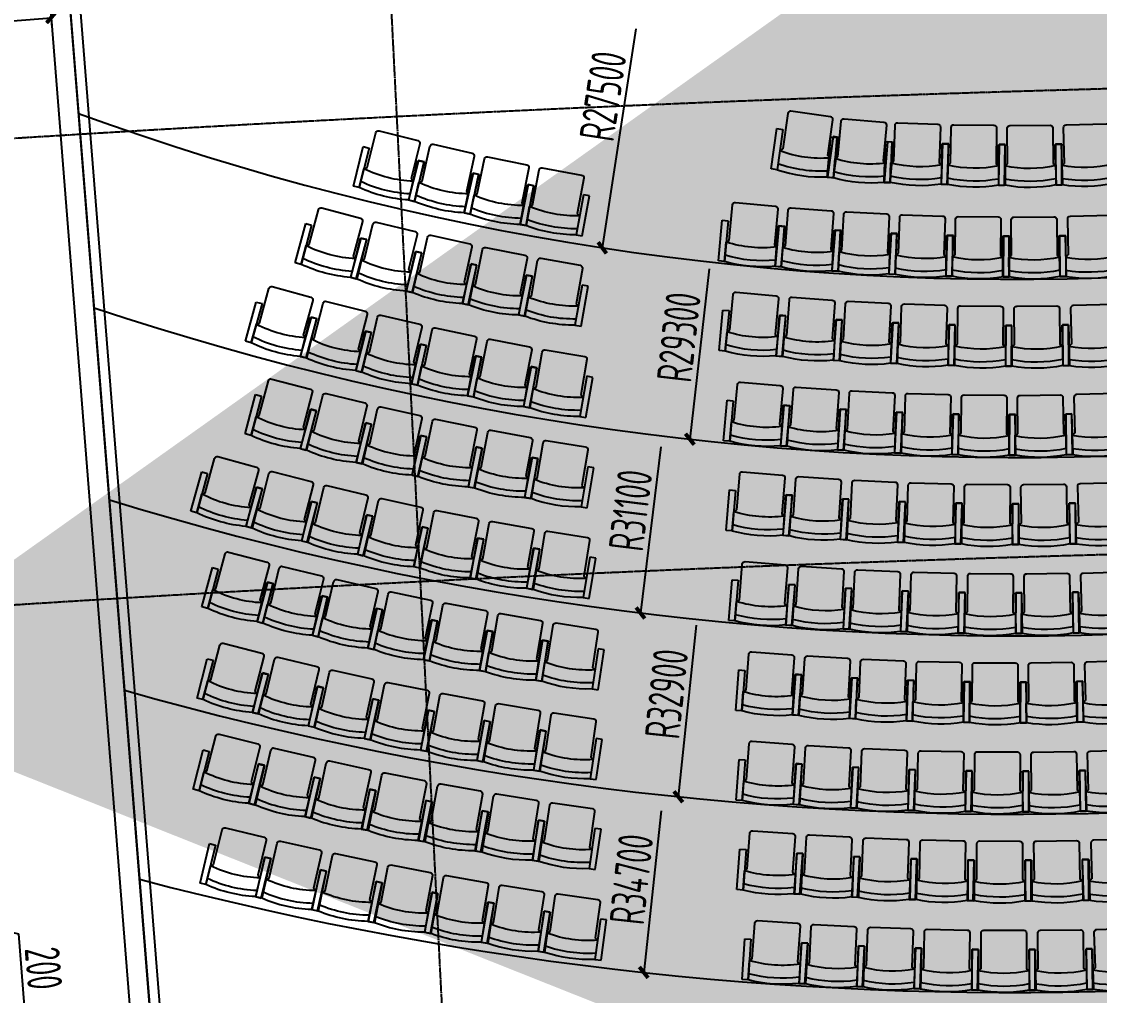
# Model space of a CAD drawing. Header units: millimetres. Extents: x 11639278 to 23698211, y -13072636 to -5537337.
# Drawn here: x 11759072 to 11769947, y -6390051 to -6380220 of the extents above; entities that cross this region are included whole.
import ezdxf

# ---------------------------------------------------------------- set-up
doc = ezdxf.new("R2010")
doc.units = ezdxf.units.MM
doc.header["$LTSCALE"] = 10
doc.linetypes.add('A2-RG-AXIS$0$CENTER', pattern=[2, 1.25, -0.25, 0.25, -0.25])
doc.linetypes.add('A2-RG-AXIS$0$DOTE', pattern=[2.42, 2, -0.2, 0.02, -0.2])
for name, color, linetype in [('A2-RB-F1$0$A-DIMS-100', 1, 'Continuous'), ('A2-RD-F1（少）$0$A-FURN-FIXT', 9, 'Continuous'), ('A2-RD-F1（少）$0$A-STRS', 50, 'Continuous'), ('A2-RD-F1（少）$0$an-door', 2, 'Continuous'), ('A2-RG-AXIS$0$A-GRID', 1, 'A2-RG-AXIS$0$CENTER'), ('A2-RI-F1$0$A-WALL', 7, 'Continuous'), ('A2-RI-F1$0$an-door', 2, 'Continuous'), ('A2-RS-F1$0$A-HATH-GRAY', 8, 'Continuous')]:
    doc.layers.add(name, color=color, linetype=linetype)
doc.layers.add('A2-RD-F1（少）$0$A-X-AREA', color=6, linetype='Continuous', plot=False)
doc.styles.add('A2-RB-F1$0$XD2008', font='hzs.shx', dxfattribs={"width": 0.7, "bigfont": 'hztxt.shx'})
doc.dimstyles.new('A2-RB-F1$0$XD100', dxfattribs={"dimscale": 100, "dimtxt": 3.5, "dimasz": 1.5, "dimexe": 1, "dimexo": 2, "dimgap": 0.5, "dimtad": 1, "dimdec": 0, "dimdsep": 46, "dimtxsty": 'A2-RB-F1$0$XD2008', "dimcen": 2.5, "dimclrt": 4, "dimaunit": 1, "dimadec": 0, "dimazin": 0, "dimtfac": 1, "dimtdec": 0, "dimtix": 1, "dimtmove": 1, "dimatfit": 3, "dimfxl": 0, "dimtolj": 1, "dimtzin": 0, "dimarcsym": 0})
doc.dimstyles.new('A2-RB-F1$0$XD100$0', dxfattribs={"dimscale": 100, "dimtxt": 3.5, "dimasz": 1, "dimexe": 1, "dimexo": 2, "dimgap": 0.5, "dimtad": 1, "dimdec": 0, "dimdsep": 46, "dimtxsty": 'A2-RB-F1$0$XD2008', "dimblk1": 'A2-RB-F1$0$_ArchTick', "dimblk2": 'A2-RB-F1$0$_ArchTick', "dimsah": 1, "dimcen": 2.5, "dimclrt": 4, "dimaunit": 1, "dimadec": 0, "dimazin": 0, "dimtfac": 1, "dimtdec": 0, "dimtix": 1, "dimtmove": 1, "dimatfit": 3, "dimfxl": 0, "dimtolj": 1, "dimtzin": 0, "dimarcsym": 0})

# ---------------------------------------------------------------- blocks, each defined once
blk = doc.blocks.new('A2-RG-AXIS')
at = {"layer": 'A2-RG-AXIS$0$A-GRID', "linetype": 'A2-RG-AXIS$0$DOTE'}
blk.add_line((11764241.9, -6408445.8), (11762206, -6368297.4), dxfattribs=at)
for radius in [323300, 316700, 313400, 308700]:
    blk.add_arc((11778730.7, -6694178.7), radius, 75.589285, 95.407644, dxfattribs=at)
blk = doc.blocks.new('A2-RB-F1$0$_ArchTick')
at = {"color": 0, "linetype": 'ByBlock', "const_width": 0.4}
blk.add_lwpolyline([(-0.5, -0.5), (0.5, 0.5)], dxfattribs=at)
blk = doc.blocks.new('*D1438')
at = {"layer": 'A2-RB-F1$0$A-DIMS-100', "color": 0, "lineweight": -2, "transparency": 16777216}
for p, q in [((11759323, -6379589), (11759378, -6380281)), ((11756931, -6379780), (11756986, -6380471)), ((11756978, -6380371), (11759370, -6380181))]:
    blk.add_line(p, q, dxfattribs=at)
at = {"layer": 'Defpoints', "color": 0, "transparency": 16777216}
for p in [(11759307, -6379390), (11756915, -6379580), (11759370, -6380181)]:
    blk.add_point(p, dxfattribs=at)
at = {"layer": 'A2-RB-F1$0$A-DIMS-100', "color": 0, "lineweight": -2, "transparency": 16777216, "xscale": 100, "yscale": 100, "zscale": 100}
for p, rotation in [((11759370, -6380181), 4.548265622655301), ((11756978, -6380371), 184.5482656226554)]:
    blk.add_blockref('A2-RB-F1$0$_ArchTick', p, dxfattribs=dict(at, rotation=rotation))
at = {"layer": 'A2-RB-F1$0$A-DIMS-100', "color": 4, "transparency": 16777216, "insert": (11758156, -6380052), "char_height": 350, "attachment_point": 5, "rotation": 4.5483, "style": 'A2-RB-F1$0$XD2008'}
blk.add_mtext('\\A1;2400', dxfattribs=at)
blk = doc.blocks.new('*D1413')
at = {"layer": 'A2-RB-F1$0$A-DIMS-100', "color": 0, "lineweight": -2, "transparency": 16777216}
for p, q in [((11757680, -6389201), (11758403, -6389143)), ((11758319, -6389350), (11758303, -6389151)), ((11758311, -6389251), (11759040, -6389430)), ((11757696, -6389400), (11758418, -6389342)), ((11759040, -6389430), (11759098, -6390158))]:
    blk.add_line(p, q, dxfattribs=at)
at = {"layer": 'Defpoints', "color": 0, "transparency": 16777216}
for p in [(11758303, -6389151), (11757481, -6389217), (11757496, -6389416)]:
    blk.add_point(p, dxfattribs=at)
at = {"layer": 'A2-RB-F1$0$A-DIMS-100', "color": 0, "lineweight": -2, "transparency": 16777216, "xscale": 100, "yscale": 100, "zscale": 100}
for p, rotation in [((11758303, -6389151), 94.54826562445704), ((11758319, -6389350), 274.548265624457)]:
    blk.add_blockref('A2-RB-F1$0$_ArchTick', p, dxfattribs=dict(at, rotation=rotation))
at = {"layer": 'A2-RB-F1$0$A-DIMS-100', "color": 4, "transparency": 16777216, "insert": (11759294, -6389776), "char_height": 350, "attachment_point": 5, "rotation": 274.5483, "style": 'A2-RB-F1$0$XD2008'}
blk.add_mtext('\\A1;200', dxfattribs=at)
blk = doc.blocks.new('*D1140')
at = {"layer": 'A2-RB-F1$0$A-DIMS-100', "color": 0, "lineweight": -2, "transparency": 16777216}
blk.add_line((11766008, -6382715), (11765814, -6384436), dxfattribs=at)
at = {"layer": 'Defpoints', "color": 0, "transparency": 16777216}
for p in [(11769096, -6355321), (11765814, -6384436)]:
    blk.add_point(p, dxfattribs=at)
at = {"layer": 'A2-RB-F1$0$A-DIMS-100', "color": 0, "lineweight": -2, "transparency": 16777216, "xscale": 100, "yscale": 100, "zscale": 100, "rotation": 263.5689773366451}
blk.add_blockref('A2-RB-F1$0$_ArchTick', (11765814, -6384436), dxfattribs=at)
at = {"layer": 'A2-RB-F1$0$A-DIMS-100', "color": 4, "transparency": 16777216, "insert": (11765703, -6383406), "char_height": 350, "attachment_point": 5, "rotation": 83.569, "style": 'A2-RB-F1$0$XD2008'}
blk.add_mtext('\\A1;R29300', dxfattribs=at)
blk = doc.blocks.new('*D1141')
at = {"layer": 'A2-RB-F1$0$A-DIMS-100', "color": 0, "lineweight": -2, "transparency": 16777216}
blk.add_line((11765269, -6380295), (11764931, -6382504), dxfattribs=at)
at = {"layer": 'Defpoints', "color": 0, "transparency": 16777216}
for p in [(11769096, -6355321), (11764931, -6382504)]:
    blk.add_point(p, dxfattribs=at)
at = {"layer": 'A2-RB-F1$0$A-DIMS-100', "color": 0, "lineweight": -2, "transparency": 16777216, "xscale": 100, "yscale": 100, "zscale": 100, "rotation": 261.2892932462933}
blk.add_blockref('A2-RB-F1$0$_ArchTick', (11764931, -6382504), dxfattribs=at)
at = {"layer": 'A2-RB-F1$0$A-DIMS-100', "color": 4, "transparency": 16777216, "insert": (11764938, -6380973), "char_height": 350, "attachment_point": 5, "rotation": 81.2893, "style": 'A2-RB-F1$0$XD2008'}
blk.add_mtext('\\A1;R27500', dxfattribs=at)
blk = doc.blocks.new('*D1158')
at = {"layer": 'A2-RB-F1$0$A-DIMS-100', "color": 0, "lineweight": -2, "transparency": 16777216}
blk.add_line((11765526, -6388186), (11765349, -6389818), dxfattribs=at)
at = {"layer": 'Defpoints', "color": 0, "transparency": 16777216}
for p in [(11769096, -6355321), (11765349, -6389818)]:
    blk.add_point(p, dxfattribs=at)
at = {"layer": 'A2-RB-F1$0$A-DIMS-100', "color": 0, "lineweight": -2, "transparency": 16777216, "xscale": 100, "yscale": 100, "zscale": 100, "rotation": 263.8016344694001}
blk.add_blockref('A2-RB-F1$0$_ArchTick', (11765349, -6389818), dxfattribs=at)
at = {"layer": 'A2-RB-F1$0$A-DIMS-100', "color": 4, "transparency": 16777216, "insert": (11765225, -6388878), "char_height": 350, "attachment_point": 5, "rotation": 83.8016, "style": 'A2-RB-F1$0$XD2008'}
blk.add_mtext('\\A1;R34700', dxfattribs=at)
blk = doc.blocks.new('*D1088')
at = {"layer": 'A2-RB-F1$0$A-DIMS-100', "color": 0, "lineweight": -2, "transparency": 16777216}
blk.add_line((11765877, -6386313), (11765698, -6388045), dxfattribs=at)
at = {"layer": 'Defpoints', "color": 0, "transparency": 16777216}
for p in [(11769096, -6355321), (11765698, -6388045)]:
    blk.add_point(p, dxfattribs=at)
at = {"layer": 'A2-RB-F1$0$A-DIMS-100', "color": 0, "lineweight": -2, "transparency": 16777216, "xscale": 100, "yscale": 100, "zscale": 100, "rotation": 264.0719443345989}
blk.add_blockref('A2-RB-F1$0$_ArchTick', (11765698, -6388045), dxfattribs=at)
at = {"layer": 'A2-RB-F1$0$A-DIMS-100', "color": 4, "transparency": 16777216, "insert": (11765579, -6387007), "char_height": 350, "attachment_point": 5, "rotation": 84.0719, "style": 'A2-RB-F1$0$XD2008'}
blk.add_mtext('\\A1;R32900', dxfattribs=at)
blk = doc.blocks.new('*D1089')
at = {"layer": 'A2-RB-F1$0$A-DIMS-100', "color": 0, "lineweight": -2, "transparency": 16777216}
blk.add_line((11765521, -6384512), (11765316, -6386190), dxfattribs=at)
at = {"layer": 'Defpoints', "color": 0, "transparency": 16777216}
for p in [(11769096, -6355321), (11765316, -6386190)]:
    blk.add_point(p, dxfattribs=at)
at = {"layer": 'A2-RB-F1$0$A-DIMS-100', "color": 0, "lineweight": -2, "transparency": 16777216, "xscale": 100, "yscale": 100, "zscale": 100, "rotation": 263.0196607154807}
blk.add_blockref('A2-RB-F1$0$_ArchTick', (11765316, -6386190), dxfattribs=at)
at = {"layer": 'A2-RB-F1$0$A-DIMS-100', "color": 4, "transparency": 16777216, "insert": (11765216, -6385154), "char_height": 350, "attachment_point": 5, "rotation": 83.0197, "style": 'A2-RB-F1$0$XD2008'}
blk.add_mtext('\\A1;R31100', dxfattribs=at)
blk = doc.blocks.new('A2-RS-F1')
at = {"layer": 'A2-RS-F1$0$A-HATH-GRAY', "ltscale": 3}
h = blk.add_hatch(color=256, dxfattribs=at)
h.paths.add_polyline_path([(11790491, -6377046), (11789491, -6377011), (11789445, -6378310), (11790445, -6378346)], flags=16)
h.paths.add_polyline_path([(11794711, -6377236), (11794112, -6377197), (11794061, -6377996), (11794660, -6378034)], flags=0)
h.paths.add_polyline_path([(11794483, -6380779), (11793885, -6380740), (11793833, -6381539), (11794432, -6381577)], flags=0)
h.paths.add_polyline_path([(11793887, -6390061), (11793288, -6390022), (11793236, -6390821), (11793835, -6390859)], flags=0)
h.paths.add_polyline_path([(11793659, -6393604), (11793060, -6393565), (11793009, -6394364), (11793607, -6394402)], flags=0)
h.paths.add_polyline_path([(11789926, -6392936), (11788927, -6392901), (11788881, -6394200), (11789880, -6394236)], flags=16)
h.paths.add_polyline_path([(11781272, -6392739), (11780272, -6392732), (11780263, -6394032), (11781263, -6394039)], flags=16)
h.paths.add_polyline_path([(11772615, -6392791), (11771616, -6392812), (11771644, -6394112), (11772644, -6394090)], flags=16)
h.paths.add_polyline_path([(11771836, -6400549, 1), (11772736, -6400549, 1)])
h.paths.add_polyline_path([(11789602, -6400664, 1), (11788702, -6400664, 1)], flags=0)
h.paths.add_polyline_path([(11797126, -6401084, 1), (11798026, -6401084, 1)], flags=0)
h.paths.add_polyline_path([(11772267, -6376895), (11771267, -6376916), (11771295, -6378216), (11772295, -6378194)], flags=16)
h.paths.add_polyline_path([(11781380, -6376840), (11780380, -6376832), (11780371, -6378133), (11781371, -6378140)], flags=16)
h.paths.add_polyline_path([(11752826, -6385566), (11752029, -6385629), (11752188, -6387623), (11752985, -6387560)], flags=17)
h.paths.add_polyline_path([(11757363, -6385213), (11756565, -6385276), (11756724, -6387270), (11757521, -6387205)], flags=17)
h.paths.add_polyline_path([(11762965, -6393141), (11763031, -6394440), (11764030, -6394389), (11763964, -6393090)])
h.paths.add_polyline_path([(11793009, -6394364), (11793607, -6394402), (11793659, -6393604), (11793060, -6393565)], flags=17)
h.paths.add_polyline_path([(11793236, -6390821), (11793835, -6390859), (11793887, -6390061), (11793288, -6390022)], flags=17)
h.paths.add_polyline_path([(11793833, -6381539), (11794432, -6381577), (11794483, -6380779), (11793885, -6380740)], flags=17)
h.paths.add_polyline_path([(11794061, -6377996), (11794660, -6378034), (11794711, -6377236), (11794112, -6377197)], flags=17)
h.paths.add_polyline_path([(11762160, -6377261), (11762226, -6378560), (11763225, -6378509), (11763159, -6377211)], flags=17)
edge = h.paths.add_edge_path(flags=16)
edge.add_arc((11772286, -6400549), 450, 0, 360)
edge = h.paths.add_edge_path(flags=16)
edge.add_arc((11789152, -6400664), 450, 0, 360)
edge = h.paths.add_edge_path()
edge.add_arc((11763857, -6400856), 450, 0, 360)
edge = h.paths.add_edge_path(flags=17)
edge.add_arc((11797576, -6401084), 450, 0, 360)
edge = h.paths.add_edge_path()
edge.add_arc((11755441, -6401404), 450, 0, 360)
h.paths.add_polyline_path([(11756756, -6377587), (11756915, -6379580), (11756117, -6379644), (11755959, -6377650)], flags=17)
h.paths.add_polyline_path([(11757323, -6394797), (11758120, -6394731), (11758001, -6393238), (11757204, -6393301)])
h.paths.add_polyline_path([(11752786, -6395149), (11753584, -6395086), (11753449, -6393391), (11752652, -6393455)])
h.paths.add_polyline_path([(11751581, -6379997), (11752378, -6379934), (11752220, -6377940), (11751422, -6378003)])
edge = h.paths.add_edge_path()
edge.add_line((11771616, -6392813), (11771644, -6394112))
edge.add_line((11771644, -6394112), (11772644, -6394090))
edge.add_line((11772644, -6394090), (11772615, -6392791))
edge.add_line((11772615, -6392791), (11771616, -6392812))
edge.add_line((11780272, -6392732), (11780263, -6394032))
edge.add_line((11780263, -6394032), (11781263, -6394039))
edge.add_line((11781263, -6394039), (11781272, -6392739))
edge.add_line((11781272, -6392739), (11780272, -6392732))
edge.add_line((11788927, -6392901), (11788881, -6394200))
edge.add_line((11788881, -6394200), (11789880, -6394236))
edge.add_line((11789880, -6394236), (11789926, -6392936))
edge.add_line((11789926, -6392936), (11788927, -6392901))
edge.add_line((11789491, -6377011), (11789445, -6378310))
edge.add_line((11789445, -6378310), (11790445, -6378346))
edge.add_line((11790445, -6378346), (11790491, -6377046))
edge.add_line((11790491, -6377046), (11789491, -6377011))
edge.add_line((11780380, -6376833), (11780371, -6378133))
edge.add_line((11780371, -6378133), (11781371, -6378140))
edge.add_line((11781371, -6378140), (11781380, -6376840))
edge.add_line((11781380, -6376840), (11780380, -6376832))
edge.add_line((11771267, -6376917), (11771295, -6378216))
edge.add_line((11771295, -6378216), (11772295, -6378194))
edge.add_line((11772295, -6378194), (11772267, -6376895))
edge.add_line((11772267, -6376895), (11771267, -6376916))
edge.add_line((11756724, -6387270), (11757521, -6387205))
edge.add_line((11756565, -6385276), (11757363, -6385213))
edge.add_line((11756565, -6385276), (11756724, -6387270))
edge.add_line((11752188, -6387623), (11752985, -6387560))
edge.add_line((11752029, -6385629), (11752826, -6385566))
edge.add_line((11752029, -6385629), (11752188, -6387623))
edge.add_line((11752826, -6385566), (11752985, -6387560))
edge.add_line((11757362, -6385205), (11757521, -6387205))
edge = h.paths.add_edge_path()
edge.add_arc((11847549, -6408655), 450, 0, 360)
h.paths.add_polyline_path([(11818747, -6372607), (11817357, -6372439), (11817139, -6374226), (11818529, -6374394)])
h.paths.add_polyline_path([(11827964, -6373889), (11826580, -6373681), (11826310, -6375461), (11827695, -6375669)])
h.paths.add_polyline_path([(11837141, -6375435), (11835763, -6375187), (11835442, -6376958), (11836820, -6377206)])
h.paths.add_polyline_path([(11814457, -6396162), (11815847, -6396332), (11816041, -6394744), (11814651, -6394573)])
h.paths.add_polyline_path([(11851385, -6401917), (11850605, -6401738), (11850371, -6402710), (11851151, -6402890)])
h.paths.add_polyline_path([(11846960, -6400859), (11846180, -6400679), (11845946, -6401652), (11846725, -6401831)])
h.paths.add_polyline_path([(11841338, -6400630), (11839968, -6400341), (11840298, -6398776), (11841668, -6399064)])
h.paths.add_polyline_path([(11831506, -6398704), (11832883, -6398953), (11833168, -6397379), (11831791, -6397129)])
h.paths.add_polyline_path([(11823000, -6397310), (11824384, -6397520), (11824624, -6395938), (11823240, -6395728)])
h.paths.add_polyline_path([(11806985, -6395311), (11806189, -6395237), (11806300, -6394042), (11807096, -6394116)])
h.paths.add_polyline_path([(11800592, -6394829), (11801191, -6394867), (11801242, -6394069), (11800643, -6394030)])
h.paths.add_polyline_path([(11793009, -6394364), (11793607, -6394402), (11793659, -6393604), (11793060, -6393565)], flags=17)
h.paths.add_polyline_path([(11800820, -6391286), (11801419, -6391324), (11801470, -6390526), (11800871, -6390487)])
h.paths.add_polyline_path([(11793236, -6390821), (11793835, -6390859), (11793887, -6390061), (11793288, -6390022)], flags=17)
h.paths.add_polyline_path([(11853037, -6395064), (11853271, -6394091), (11852492, -6393912), (11852257, -6394884)])
h.paths.add_polyline_path([(11854912, -6387286), (11855146, -6386314), (11854366, -6386134), (11854132, -6387107)])
h.paths.add_polyline_path([(11846269, -6377243), (11844899, -6376956), (11844527, -6378717), (11845898, -6379005)])
h.paths.add_polyline_path([(11848612, -6394005), (11848846, -6393033), (11848067, -6392853), (11847832, -6393825)])
h.paths.add_polyline_path([(11850486, -6386227), (11850721, -6385255), (11849941, -6385076), (11849707, -6386048)])
h.paths.add_polyline_path([(11843712, -6384523), (11844299, -6384647), (11844423, -6384060), (11843836, -6383936)])
h.paths.add_polyline_path([(11842062, -6392351), (11842649, -6392475), (11842773, -6391888), (11842185, -6391764)])
h.paths.add_polyline_path([(11808357, -6373042), (11808955, -6373098), (11809029, -6372301), (11808432, -6372246)])
h.paths.add_polyline_path([(11793833, -6381539), (11794432, -6381577), (11794483, -6380779), (11793885, -6380740)], flags=17)
h.paths.add_polyline_path([(11801417, -6382005), (11802015, -6382043), (11802067, -6381245), (11801468, -6381206)])
h.paths.add_polyline_path([(11801644, -6378462), (11802243, -6378500), (11802294, -6377702), (11801696, -6377663)])
h.paths.add_polyline_path([(11794061, -6377996), (11794660, -6378034), (11794711, -6377236), (11794112, -6377197)], flags=17)
h.paths.add_polyline_path([(11808460, -6379480), (11807664, -6379406), (11807775, -6378211), (11808572, -6378285)])
edge = h.paths.add_edge_path(flags=16)
edge.add_arc((11772286, -6400549), 450, 0, 360)
edge = h.paths.add_edge_path(flags=17)
edge.add_arc((11789152, -6400664), 450, 0, 360)
edge = h.paths.add_edge_path(flags=17)
edge.add_arc((11797576, -6401084), 450, 0, 360)
edge = h.paths.add_edge_path()
edge.add_arc((11805984, -6401746), 450, 0, 360)
edge = h.paths.add_edge_path()
edge.add_arc((11814369, -6402649), 450, 0, 360)
edge = h.paths.add_edge_path()
edge.add_arc((11822726, -6403793), 450, 0, 360)
edge = h.paths.add_edge_path()
edge.add_arc((11831046, -6405176), 450, 0, 360)
edge = h.paths.add_edge_path()
edge.add_arc((11839323, -6406797), 450, 0, 360)
edge = h.paths.add_edge_path(flags=17)
edge.add_line((11771616, -6392813), (11771644, -6394112))
edge.add_line((11771644, -6394112), (11772644, -6394090))
edge.add_line((11772644, -6394090), (11772615, -6392791))
edge.add_line((11772615, -6392791), (11771616, -6392812))
edge.add_line((11780272, -6392732), (11780263, -6394032))
edge.add_line((11780263, -6394032), (11781263, -6394039))
edge.add_line((11781263, -6394039), (11781272, -6392739))
edge.add_line((11781272, -6392739), (11780272, -6392732))
edge.add_line((11788927, -6392901), (11788881, -6394200))
edge.add_line((11788881, -6394200), (11789880, -6394236))
edge.add_line((11789880, -6394236), (11789926, -6392936))
edge.add_line((11789926, -6392936), (11788927, -6392901))
edge.add_line((11789491, -6377011), (11789445, -6378310))
edge.add_line((11789445, -6378310), (11790445, -6378346))
edge.add_line((11790445, -6378346), (11790491, -6377046))
edge.add_line((11790491, -6377046), (11789491, -6377011))
edge.add_line((11780380, -6376833), (11780371, -6378133))
edge.add_line((11780371, -6378133), (11781371, -6378140))
edge.add_line((11781371, -6378140), (11781380, -6376840))
edge.add_line((11781380, -6376840), (11780380, -6376832))
edge.add_line((11771267, -6376917), (11771295, -6378216))
edge.add_line((11771295, -6378216), (11772295, -6378194))
edge.add_line((11772295, -6378194), (11772267, -6376895))
edge.add_line((11772267, -6376895), (11771267, -6376916))
edge = h.paths.add_edge_path()
edge.add_arc((11780720, -6400485), 450, 0, 360)
blk = doc.blocks.new('A2-RI-F1')
at = {"layer": 'A2-RI-F1$0$A-WALL'}
for p, q in [((11759151.5, -6377433.3), (11760515.7, -6394581.9)), ((11759454.3, -6378717.1), (11760521, -6392127.1))]:
    blk.add_line(p, q, dxfattribs=at)
at = {"layer": 'A2-RI-F1$0$an-door'}
blk.add_line((11759562.1, -6378811.3), (11760612.9, -6392021.4), dxfattribs=at)
blk.add_blockref('A2-RS-F1', (0, 0))
blk = doc.blocks.new('A2-RD-F1（少）$0$LEC-SEAT')
for p, q in [((-21, -0.88), (-23.25, -0.88)), ((-23.25, -0.88), (-23.25, -15.88)), ((-21, -0.88), (-21, -8.02)), ((-21, -15.88), (-21, -0.88)), ((-2.25, -0.88), (0, -0.88)), ((-2.25, -15.88), (-2.25, -0.88)), ((0, -0.88), (0, -15.88)), ((-21, -8.02), (-20, -8.74)), ((-20, -8.74), (-20, -21.94)), ((-2.25, -8.02), (-3.25, -8.74)), ((-3.25, -21.94), (-3.25, -8.74)), ((-23.25, -15.88), (-21, -15.88)), ((0, -15.88), (-2.25, -15.88)), ((-19, -22.94), (-4.25, -22.94))]:
    blk.add_line(p, q)
for centre, radius, start, end in [((-11.62, -50.6), 50.6, 79.3218, 100.6782), ((-11.62, -50.64), 48.39, 78.8293, 101.1707), ((-11.62, -50.78), 43.78, 77.6351, 102.3649), ((-19, -21.94), 1, 180, 270), ((-4.25, -21.94), 1, 270, 360)]:
    blk.add_arc(centre, radius, start, end)
blk = doc.blocks.new('A2-RD-F1（少）')
at = {"layer": 'A2-RD-F1（少）$0$A-STRS'}
for radius, start, end in [(27500, 249.9058, 295.0901), (29300, 251.5104, 293.4242), (31100, 252.9135, 291.9687), (32900, 254.1516, 290.6853), (34700, 255.2528, 289.5443)]:
    blk.add_arc((11769096, -6355321), radius, start, end, dxfattribs=at)
at = {"layer": 'A2-RD-F1（少）$0$A-X-AREA'}
blk.add_lwpolyline([(11759454, -6378717, -0.016899), (11780771, -6378136), (11780680, -6391585, 0.016665), (11760521, -6392127), (11759454, -6378717)], format="xyb", dxfattribs=at)
at = {"layer": 'A2-RD-F1（少）$0$an-door'}
blk.add_line((11759562, -6378811), (11760613, -6392021), dxfattribs=at)
at = {"layer": 'A2-RD-F1（少）$0$A-FURN-FIXT', "linetype": 'Continuous'}
for p, xscale, yscale, zscale, rotation in [((11766630, -6381731), 27.37254902070004, 27.37254902070004, 27.37254902070004, 171.9472562796831), ((11767833, -6381873), -27.37254901960838, 27.37254901960836, 27.37254901960838, 174.938197611328), ((11768410, -6381888), -27.37254901960879, 27.37254901960879, 27.37254901960838, 177.9291389428501), ((11768989, -6381897), -27.37254901960838, 27.37254901960836, 27.37254901960838, 179.1791389428501), ((11770149, -6381876), -27.37254901960792, 27.37254901960792, 27.37254901960838, 181.67913894285), ((11763031, -6382059), -27.37254901960909, 27.37254901960909, 27.37254901960838, 165.9611600313702), ((11769569, -6381893), -27.37254901960841, 27.37254901960835, 27.37254901960838, 180.42913894285), ((11763593, -6382187), -27.37254901960837, 27.37254901960836, 27.37254901960838, 167.1611600313702), ((11764157, -6382304), -27.3725490196092, 27.37254901960921, 27.37254901960838, 168.3611600313702), ((11764723, -6382408), -27.37254901960837, 27.37254901960812, 27.37254901960838, 169.5611600313703), ((11762443, -6382841), -27.37254901960838, 27.37254901960838, 27.37254901960838, 165.1961600313703), ((11766733, -6382720), -27.37254901960839, 27.37254901960835, 27.37254901960838, 174.5041389428502), ((11767308, -6382764), -27.37254901960839, 27.37254901960836, 27.37254901960838, 175.7041389428501), ((11767883, -6382795), -27.37254901960914, 27.3725490196091, 27.37254901960838, 176.9041389428501), ((11763007, -6382978), -27.3725490196085, 27.3725490196085, 27.37254901960838, 166.3661600313703), ((11768459, -6382815), -27.37254901960919, 27.37254901960916, 27.37254901960838, 178.1041389428502), ((11769035, -6382822), -27.37254901960779, 27.37254901960777, 27.37254901960838, 179.3041389428501), ((11769610, -6382817), -27.37254901960841, 27.37254901960836, 27.37254901960838, 180.5041389428501), ((11769550, -6382818), 27.37254901960839, 27.37254901960839, 27.37254901960839, 181.5156275925923), ((11763573, -6383103), -27.37254901960832, 27.37254901960819, 27.37254901960838, 167.5361600313703), ((11764142, -6383217), -27.3725490196085, 27.37254901960853, 27.37254901960838, 168.7061600313702), ((11764712, -6383319), -27.37254901960837, 27.37254901960836, 27.37254901960838, 169.8761600313703), ((11761937, -6383639), -27.37254901960836, 27.37254901960835, 27.37254901960838, 164.6411600313702), ((11766742, -6383624), -27.37254901960806, 27.37254901960806, 27.37254901960838, 174.6991389428501), ((11767321, -6383666), -27.3725490196072, 27.37254901960719, 27.37254901960838, 175.8691389428502), ((11762497, -6383781), -27.3725490196084, 27.37254901960843, 27.37254901960838, 165.7711600313702), ((11767900, -6383697), -27.37254901960969, 27.37254901960971, 27.37254901960838, 177.0391389428502), ((11768479, -6383715), -27.37254901960727, 27.37254901960726, 27.37254901960838, 178.2091389428502), ((11769059, -6383722), -27.3725490196078, 27.37254901960777, 27.37254901960838, 179.3791389428502), ((11769639, -6383717), -27.37254901960839, 27.37254901960836, 27.37254901960838, 180.5491389428501), ((11769583, -6383718), 27.37254901960919, 27.37254901960919, 27.37254901960919, 181.5306275925922), ((11763060, -6383913), -27.37254901960808, 27.37254901960808, 27.37254901960838, 166.9011600313701), ((11763625, -6384033), -27.37254901960839, 27.37254901960825, 27.37254901960838, 168.0311600313701), ((11764193, -6384142), -27.3725490196084, 27.37254901960841, 27.37254901960838, 169.1611600313703), ((11764762, -6384240), -27.37254901960837, 27.37254901960836, 27.37254901960838, 170.2911600313703), ((11761937, -6384569), -27.37254901960839, 27.37254901960836, 27.37254901960838, 165.1111600313701), ((11766787, -6384531), -27.37254901960858, 27.37254901960858, 27.37254901960838, 174.9541389428501), ((11762500, -6384708), -27.37254901960826, 27.37254901960824, 27.37254901960838, 166.2111600313702), ((11767364, -6384571), -27.37254901960837, 27.37254901960836, 27.37254901960838, 176.08413894285), ((11767941, -6384599), -27.37254901960838, 27.37254901960836, 27.37254901960838, 177.2141389428502), ((11768519, -6384616), -27.37254901960839, 27.37254901960841, 27.37254901960838, 178.3441389428503), ((11769616, -6384617), 27.37254901960784, 27.37254901960784, 27.37254901960784, 181.5456275925922), ((11763066, -6384835), -27.37254901960838, 27.37254901960836, 27.37254901960838, 167.3111600313702), ((11769097, -6384622), -27.37254901960922, 27.37254901960922, 27.37254901960838, 179.4741389428502), ((11769674, -6384616), -27.37254901960838, 27.37254901960836, 27.37254901960838, 180.6041389428501), ((11763633, -6384952), -27.37254901960833, 27.37254901960833, 27.37254901960838, 168.4111600313701), ((11764204, -6385058), -27.37254901960839, 27.37254901960836, 27.37254901960838, 169.5111600313703), ((11764775, -6385153), -27.37254901960869, 27.37254901960837, 27.37254901960838, 170.6111600313702), ((11761387, -6385355), -27.37254901960837, 27.37254901960834, 27.37254901960838, 164.5061600313703), ((11761949, -6385500), -27.37254901960847, 27.3725490196089, 27.37254901960838, 165.5761600313703), ((11766812, -6385435), -27.37254901960839, 27.37254901960842, 27.37254901960838, 175.1541389428502), ((11767390, -6385474), -27.37254901960836, 27.37254901960835, 27.37254901960838, 176.2541389428503), ((11767970, -6385501), -27.37254901960836, 27.37254901960836, 27.37254901960838, 177.3541389428503), ((11762514, -6385635), -27.37254901960844, 27.37254901960844, 27.37254901960838, 166.6461600313703), ((11768549, -6385517), -27.37254901960838, 27.37254901960836, 27.37254901960838, 178.4541389428503), ((11769129, -6385522), -27.3725490196077, 27.37254901960771, 27.37254901960838, 179.5541389428502), ((11769709, -6385516), -27.37254901960838, 27.37254901960836, 27.37254901960838, 180.6541389428503), ((11769652, -6385517), 27.37254901960941, 27.37254901960941, 27.37254901960941, 181.5656275925923), ((11763081, -6385759), -27.37254901960824, 27.37254901960824, 27.37254901960838, 167.7161600313704), ((11763651, -6385872), -27.37254901960832, 27.37254901960832, 27.37254901960838, 168.7861600313701), ((11764223, -6385975), -27.37254901960838, 27.37254901960836, 27.37254901960838, 169.8561600313701), ((11764796, -6386067), -27.37254901960837, 27.37254901960836, 27.37254901960838, 170.9261600313703), ((11761501, -6386315), -27.37254901960927, 27.37254901960928, 27.37254901960838, 165.1661600313702), ((11762060, -6386453), -27.37254901960819, 27.37254901960834, 27.37254901960838, 166.1961600313703), ((11766840, -6386340), -27.37254901960824, 27.37254901960824, 27.37254901960838, 175.3491389428502), ((11767420, -6386377), -27.37254901960837, 27.37254901960836, 27.37254901960838, 176.4191389428501), ((11762621, -6386581), -27.3725490196084, 27.37254901960841, 27.37254901960838, 167.2261600313701), ((11768000, -6386403), -27.37254901960809, 27.37254901960809, 27.37254901960838, 177.4891389428501), ((11768580, -6386418), -27.37254901960838, 27.37254901960836, 27.37254901960838, 178.55913894285), ((11769161, -6386422), -27.37254901960837, 27.37254901960835, 27.37254901960838, 179.6291389428501), ((11769742, -6386415), -27.37254901960897, 27.37254901960895, 27.37254901960838, 180.6991389428502), ((11770323, -6386398), -27.37254901960835, 27.37254901960835, 27.37254901960838, 181.7691389428501), ((11763184, -6386698), -27.37254901960839, 27.37254901960836, 27.37254901960838, 168.2561600313703), ((11763749, -6386805), -27.3725490196084, 27.37254901960841, 27.37254901960838, 169.2861600313703), ((11764316, -6386903), -27.37254901960846, 27.37254901960846, 27.37254901960838, 170.3161600313701), ((11764885, -6386990), -27.37254901960749, 27.37254901960748, 27.37254901960838, 171.3461600313703), ((11761453, -6387232), -27.37254901960841, 27.37254901960841, 27.37254901960838, 165.4961600313702), ((11766910, -6387247), -27.37254901960825, 27.37254901960824, 27.37254901960838, 175.60913894285), ((11762017, -6387367), -27.37254901960846, 27.37254901960846, 27.37254901960838, 166.5061600313702), ((11767485, -6387281), -27.37254901960847, 27.37254901960847, 27.37254901960838, 176.6391389428501), ((11768059, -6387305), -27.37254901960838, 27.37254901960836, 27.37254901960838, 177.6691389428499), ((11768635, -6387318), -27.37254901960958, 27.37254901960961, 27.37254901960838, 178.6991389428501), ((11769210, -6387322), -27.37254901960839, 27.37254901960836, 27.37254901960838, 179.7291389428502), ((11769785, -6387314), -27.37254901960898, 27.37254901960899, 27.37254901960838, 180.75913894285), ((11769724, -6387316), 27.37254901960745, 27.37254901960745, 27.37254901960745, 181.6006275925922), ((11762583, -6387493), -27.37254901960839, 27.37254901960836, 27.37254901960838, 167.5161600313702), ((11763152, -6387609), -27.37254901960837, 27.37254901960836, 27.37254901960838, 168.5261600313702), ((11763722, -6387715), -27.37254901960839, 27.37254901960838, 27.37254901960838, 169.5361600313702), ((11764294, -6387810), -27.37254901960838, 27.37254901960836, 27.37254901960838, 170.5461600313703), ((11764867, -6387896), -27.37254901960823, 27.37254901960823, 27.37254901960838, 171.5561600313702), ((11761415, -6388149), -27.37254901960821, 27.37254901960835, 27.37254901960838, 165.8261600313703), ((11761984, -6388283), -27.37254901960826, 27.37254901960824, 27.37254901960838, 166.81616003137), ((11766915, -6388149), -27.37254901960741, 27.37254901960742, 27.37254901960838, 175.7391389428501), ((11767494, -6388183), -27.37254901960901, 27.37254901960899, 27.37254901960838, 176.74913894285), ((11768073, -6388206), -27.37254901960906, 27.37254901960903, 27.37254901960838, 177.75913894285), ((11770392, -6388196), -27.37254901960966, 27.37254901960965, 27.37254901960838, 181.7991389428501), ((11762555, -6388407), -27.37254901960839, 27.37254901960841, 27.37254901960838, 167.8061600313701), ((11768653, -6388219), -27.3725490196084, 27.37254901960836, 27.37254901960838, 178.7691389428502), ((11769233, -6388221), -27.37254901960897, 27.37254901960895, 27.37254901960838, 179.7791389428503), ((11769813, -6388214), -27.37254901960839, 27.37254901960836, 27.37254901960838, 180.7891389428502), ((11763127, -6388521), -27.37254901960838, 27.37254901960836, 27.37254901960838, 168.7961600313701), ((11763702, -6388625), -27.37254901960837, 27.37254901960831, 27.37254901960838, 169.7861600313702), ((11764279, -6388719), -27.37254901960792, 27.37254901960792, 27.37254901960838, 170.7761600313701), ((11764856, -6388803), -27.3725490196086, 27.3725490196086, 27.37254901960838, 171.7661600313702), ((11761485, -6389091), -27.37254901960839, 27.37254901960841, 27.37254901960838, 166.3211600313701), ((11766923, -6389052), -27.3725490196072, 27.37254901960719, 27.37254901960838, 175.8691389428502), ((11767506, -6389084), -27.37254901960943, 27.37254901960942, 27.37254901960838, 176.8591389428501), ((11762052, -6389220), -27.37254901960934, 27.37254901960933, 27.37254901960838, 167.2811600313702), ((11768089, -6389107), -27.37254901960837, 27.37254901960836, 27.37254901960838, 177.8491389428501), ((11768673, -6389119), -27.37254901960897, 27.37254901960895, 27.37254901960838, 178.8391389428502), ((11769257, -6389121), -27.3725490196084, 27.37254901960836, 27.37254901960838, 179.8291389428501), ((11769841, -6389113), -27.37254901960721, 27.37254901960718, 27.37254901960838, 180.81913894285), ((11769789, -6389115), 27.37254901960777, 27.37254901960777, 27.37254901960777, 181.6206275925923), ((11762621, -6389339), -27.37254901960837, 27.37254901960835, 27.37254901960838, 168.2411600313702), ((11763192, -6389448), -27.37254901960834, 27.37254901960835, 27.37254901960838, 169.2011600313701), ((11763765, -6389548), -27.37254901960751, 27.37254901960752, 27.37254901960838, 170.1611600313701), ((11764339, -6389638), -27.37254901960839, 27.37254901960842, 27.37254901960838, 171.1211600313702), ((11764915, -6389719), -27.3725490196084, 27.37254901960842, 27.37254901960838, 172.0811600313702), ((11766974, -6389957), -27.37254901960839, 27.37254901960835, 27.37254901960838, 176.0641389428497), ((11767555, -6389987), -27.37254901960837, 27.37254901960836, 27.37254901960838, 177.0241389428499), ((11768136, -6390008), -27.37254901960837, 27.37254901960835, 27.37254901960838, 177.9841389428497), ((11768717, -6390020), -27.37254901960896, 27.37254901960895, 27.37254901960838, 178.9441389428498), ((11769299, -6390021), -27.37254901960839, 27.37254901960835, 27.37254901960838, 179.9041389428499), ((11769880, -6390013), -27.37254901960839, 27.37254901960842, 27.37254901960838, 180.8641389428497), ((11770461, -6389995), -27.37254901960839, 27.37254901960842, 27.37254901960838, 181.8241389428498)]:
    blk.add_blockref('A2-RD-F1（少）$0$LEC-SEAT', p, dxfattribs=dict(at, xscale=xscale, yscale=yscale, zscale=zscale, rotation=rotation))
blk = doc.blocks.new('A2-RB-F1')
at = {"layer": 'A2-RB-F1$0$A-DIMS-100'}
for mpoint, picture, middle in [((11764930.8, -6382503.5), '*D1141', (11765160, -6381007.5)), ((11765316, -6386190.2), '*D1089', (11765439.5, -6385181.5)), ((11765348.9, -6389817.9), '*D1158', (11765448.4, -6388902.4)), ((11765697.6, -6388044.8), '*D1088', (11765803, -6387030)), ((11765813.7, -6384436.4), '*D1140', (11765927, -6383431.5))]:
    dim = blk.add_radius_dim(center=(11769095.5, -6355320.7), mpoint=mpoint, dimstyle='A2-RB-F1$0$XD100', override={"dimasz": 1, "dimblk1": 'A2-RB-F1$0$_ArchTick', "dimblk2": 'A2-RB-F1$0$_ArchTick', "dimsah": 1}, dxfattribs=at)
    dim.commit()
    dim.dimension.update_dxf_attribs({"geometry": picture, "text_midpoint": middle, "dimtype": 132})
dim = blk.add_aligned_dim(p1=(11756914.7, -6379580.4), p2=(11759307.2, -6379390.1), distance=-793.3, dimstyle='A2-RB-F1$0$XD100$0', dxfattribs=at)
dim.commit()
dim.dimension.update_dxf_attribs({"geometry": '*D1438', "text_midpoint": (11758156, -6380051.8)})
dim = blk.add_linear_dim(base=(11758302.8, -6389151.3), p1=(11757496.5, -6389415.7), p2=(11757480.6, -6389216.7), angle=94.54827, dimstyle='A2-RB-F1$0$XD100$0', dxfattribs=at)
dim.commit()
dim.dimension.update_dxf_attribs({"geometry": '*D1413', "text_midpoint": (11759044.3, -6389480.1), "dimtype": 129})

msp = doc.modelspace()

# ---------------------------------------------------------------- block references
for name in ['A2-RI-F1', 'A2-RB-F1', 'A2-RG-AXIS', 'A2-RD-F1（少）', 'A2-RS-F1']:
    msp.add_blockref(name, (0, 0))

doc.saveas('drawing.dxf')
